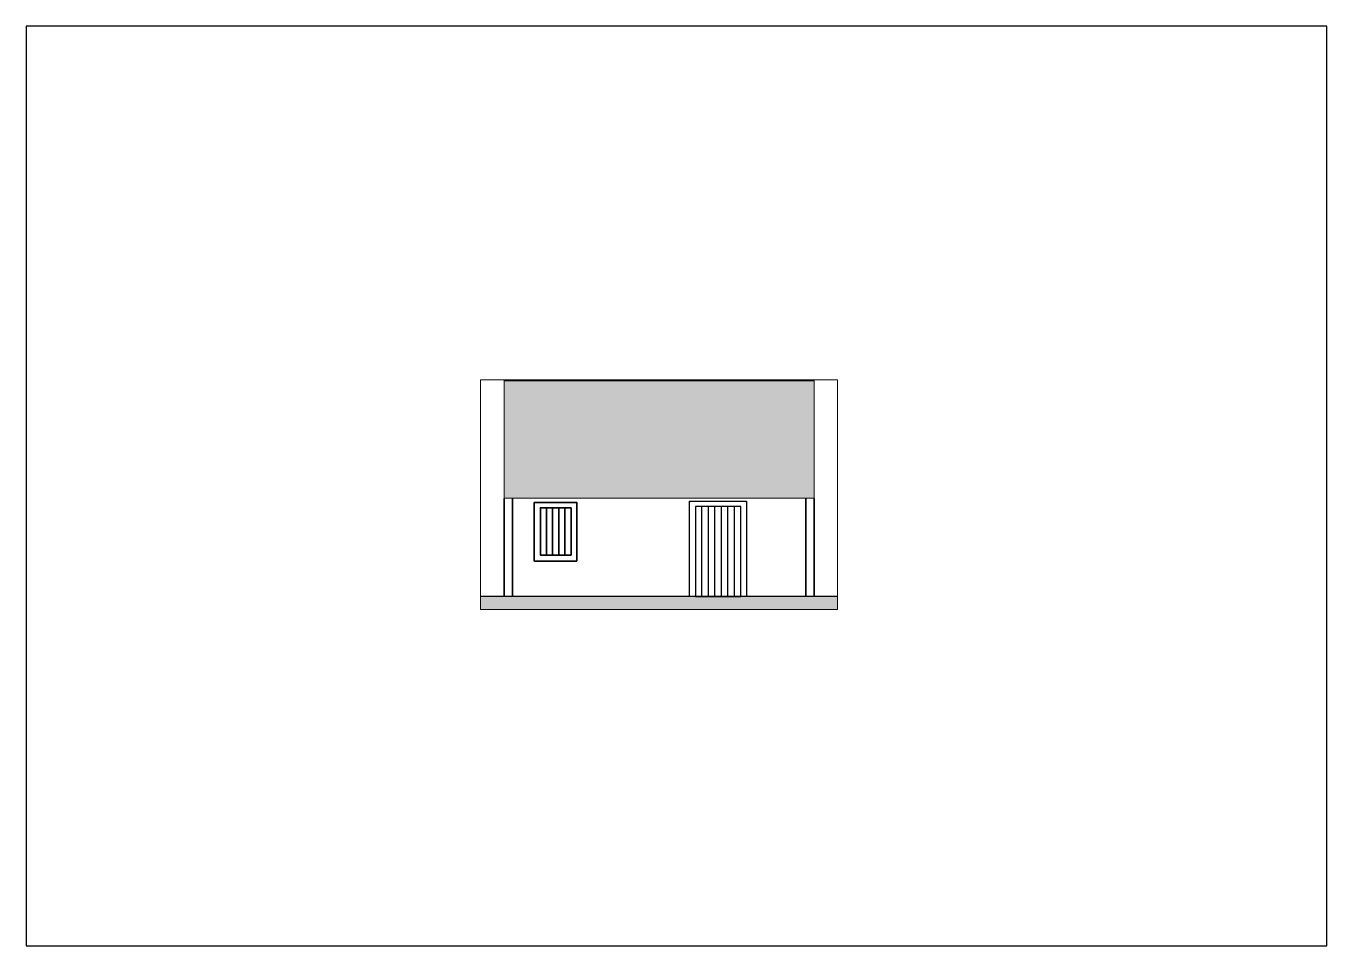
# Paper-space layout 'Layout1' of a CAD drawing. Header units: millimetres. Extents: x 21 to 318, y 103 to 313.
# The model-space entities are those that its viewports show. They can reach past a viewport. Long polylines and large blocks are cut down to what shows.
import ezdxf

# ---------------------------------------------------------------- set-up
doc = ezdxf.new("R2010")
doc.units = ezdxf.units.MM
for name, color, linetype, lineweight in [('A-ALV-___-___-EXI', 250, 'Continuous', 35), ('A-BAS-___-___-EXI', 250, 'Continuous', 25), ('A-COB-___-___-EXI', 250, 'Continuous', 13), ('A-JAN-___-___-EXI', 250, 'Continuous', 25), ('A-POR-___-___-EXI', 250, 'Continuous', 25)]:
    doc.layers.add(name, color=color, linetype=linetype, lineweight=lineweight)

# ---------------------------------------------------------------- blocks, each defined once
blk = doc.blocks.new('A4 HORIZONTAL - A4-22851351-Não nomeada')
at = {"layer": 'A-POR-___-___-EXI'}
for p, q in [((317.79, 313), (20.79, 313)), ((20.79, 313), (20.79, 103)), ((317.79, 103), (317.79, 313)), ((20.79, 103), (317.79, 103))]:
    blk.add_line(p, q, dxfattribs=at)

msp = doc.modelspace()

# ---------------------------------------------------------------- hatches: boundary and pattern name
at = {"layer": 'A-BAS-___-___-EXI', "true_color": 0xcb9898}
msp.add_hatch(color=253, dxfattribs=at).paths.add_polyline_path([(18285, -223), (18285, 77), (10134, 77), (10134, -223)])
at = {"layer": 'A-COB-___-___-EXI'}
h = msp.add_hatch(dxfattribs=at)
h.set_pattern_fill('FP_1', color=256, style=0, pattern_type=2)
h.set_pattern_definition([(293.253, (26746.72, 1904.676), (255.24746, -490.57445), [6.756, -668.793]), (0, (26732.05, 1898.47), (0, 103.446), [17.335, -249.364]), (279.074, (26740.052, 1956.916), (266.59993558, -1654.50892373), [59.187, -11778.313]), (0, (26528.03, 1906.23), (0, 103.446), [46.672, -220.027]), (0, (26528.03, 1898.47), (0, 103.446), [45.339, -221.361]), (307.72, (26724.05, 1908.814), (251.138084, -290.218723), [13.078, -1294.693]), (328.895, (26712.049, 1916.055), (516.610659, -300.2074505), [14.017, -2789.35]), (340.427, (26696.047, 1921.745), (2916.9970132, -1028.5271682), [16.983, -3379.688]), (352.205, (26673.377, 1924.848), (791.887793, -102.3195038), [22.881, -4553.306]), (356.828, (26661.376, 1932.089), (257.664333, 0.498276), [18.698, -1851.066]), (351.867, (26680.045, 1931.055), (2926.1144121, -412.722588), [25.594, -5093.183]), (342.761, (26705.381, 1927.434), (1026.473136, -297.82289), [20.943, -1375.28]), (330.569, (26725.384, 1921.228), (2385.7107608, -1336.5753726), [16.842, -3351.555]), (80.926, (26573.365, 1898.469), (1600.29207267, 10034.85137333), [59.187, -11778.313]), (79.918, (26582.699, 1853.471), (267.173845, 1554.365396), [45.705, -3001.27]), (280.082, (26732.051, 1898.469), (266.221758, -1445.5589), [45.705, -3001.27]), (0, (26650.71, 1924.85), (0, 103.446), [22.669, -244.03]), (9.275, (26625.371, 1920.71), (1875.210528, 311.6815806), [25.672, -5108.76]), (19.243, (26612.036, 1916.055), (286.7854563, 110.4556376), [14.124, -2810.707]), (28.503, (26598.701, 1908.814), (566.504335, 328.314927), [15.174, -1502.249]), (52.28, (26590.7, 1898.47), (548.960388, 744.241244), [13.078, -1294.693]), (0, (26573.37, 1898.47), (0, 103.446), [17.335, -249.364]), (66.747, (26573.365, 1898.47), (11.45385, 130.10007), [6.756, -668.793]), (51.142, (26576.032, 1904.676), (1076.967727, 1357.393348), [10.627, -2114.859]), (29.431, (26582.699, 1912.952), (547.988136, 318.5708844), [16.842, -3351.555]), (17.239, (26597.368, 1921.228), (307.02714, 115.959271), [20.943, -1375.28]), (8.133, (26617.37, 1927.434), (2141.1796704, 311.4380692), [25.594, -5093.183]), (3.172, (26642.707, 1931.055), (1609.234049, 103.958935), [18.698, -1851.066]), (308.858, (26740.052, 1912.952), (256.546051, -297.72953), [10.627, -2114.859]), (0, (26748.05, 1906.23), (0, 103.446), [46.672, -220.027]), (0, (26749.39, 1898.47), (0, 103.446), [45.339, -221.361])])
h.paths.add_polyline_path([(17750, 2318), (17750, 4999), (10670, 4999), (10670, 2318)])

# ---------------------------------------------------------------- linework, layer by layer
at = {"layer": 'A-ALV-___-___-EXI'}
for p, q in [((10670, 77), (10670, 2317)), ((10859, 77), (10859, 2317)), ((11638, 2103), (11638, 1023)), ((11778, 1023), (11778, 2103)), ((11918, 2103), (11918, 1023)), ((12058, 1023), (12058, 2103)), ((17560, 77), (17560, 2317)), ((17749, 77), (17749, 2317))]:
    msp.add_line(p, q, dxfattribs=at)
for points in [[(12330, 886), (12330, 2226), (11360, 2226), (11360, 886)], [(12198, 2103), (12198, 1023), (11498, 1023), (11498, 2103)]]:
    msp.add_lwpolyline(points, close=True, dxfattribs=at)
at = {"layer": 'A-BAS-___-___-EXI'}
msp.add_lwpolyline([(18285, 77), (10134, 77), (10134, -223), (18285, -223)], close=True, dxfattribs=at)
at = {"layer": 'A-COB-___-___-EXI'}
msp.add_line((17750, 4999), (10670, 4999), dxfattribs=at)
msp.add_lwpolyline([(10670, 2318), (17750, 2318), (17750, 5021), (10670, 5021)], close=True, dxfattribs=at)
at = {"layer": 'A-POR-___-___-EXI'}
for p, q in [((15187, 77), (15187, 2129)), ((15335, 77), (15335, 2129)), ((15483, 77), (15483, 2129)), ((15631, 77), (15631, 2129)), ((15779, 77), (15779, 2129)), ((15927, 77), (15927, 2129))]:
    msp.add_line(p, q, dxfattribs=at)
for points in [[(16202, 2251), (16202, 77), (14899, 77), (14899, 2251)], [(15039, 77), (16075, 77), (16075, 2129), (15039, 2129)]]:
    msp.add_lwpolyline(points, close=True, dxfattribs=at)

psp = doc.layouts.get("Layout1")

# ---------------------------------------------------------------- block references
at = {"layer": 'A-JAN-___-___-EXI'}
psp.add_blockref('A4 HORIZONTAL - A4-22851351-Não nomeada', (0, 0), dxfattribs=at)

# ---------------------------------------------------------------- viewports
at = {"layer": 'A-COB-___-___-EXI'}
psp.add_viewport(center=(165.33, 206), size=(81.5, 52.4369), view_center_point=(14209.41, 2398.88), view_height=5243.6872, dxfattribs=at)

doc.saveas('drawing.dxf')
